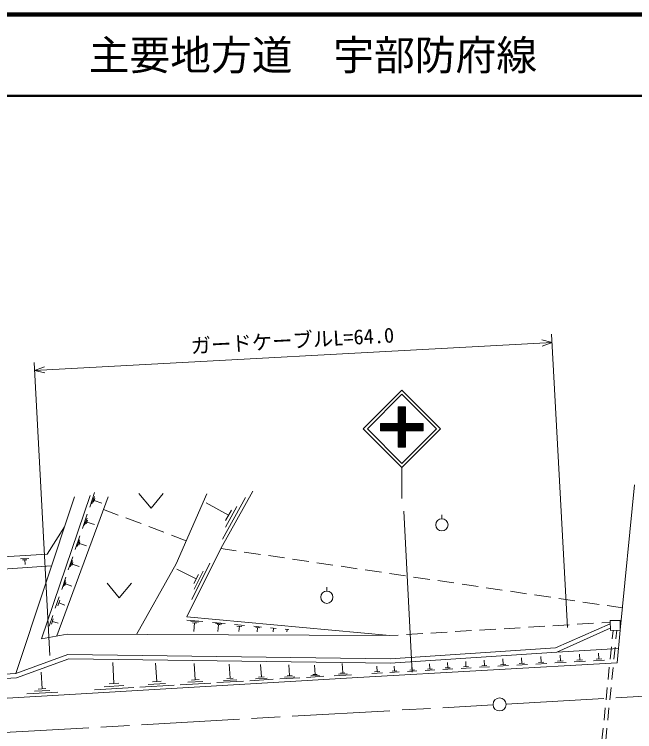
# Model space of a CAD drawing. Units: millimetres, scale not verified. Extents: x 40000 to 680000, y 20000 to 380000.
# Drawn here: x 207615 to 283705, y 292073 to 380000 of the extents above; entities that cross this region are included whole.
import ezdxf
from ezdxf.enums import TextEntityAlignment as Align

# ---------------------------------------------------------------- set-up
doc = ezdxf.new("R2010")
doc.units = ezdxf.units.MM
doc.header["$LTSCALE"] = 1000
doc.linetypes.add('CHAIN', pattern=[18.5, 12, -1.5, 3.5, -1.5])
for name, color, linetype, lineweight in [('M-BGD', 7, 'Continuous', 13), ('M-BMK', 2, 'CHAIN', 13), ('M-BMK-SRVR', 3, 'Continuous', 13), ('M-STR-HTXT', 7, 'Continuous', 13), ('M-STR-STRC', 7, 'Continuous', 13), ('M-TTL', 2, 'Continuous', 140), ('M-TTL-LINE', 7, 'Continuous', 50)]:
    doc.layers.add(name, color=color, linetype=linetype, lineweight=lineweight)
doc.layers.add('M-TTL-TXT', color=7, linetype='Continuous')
doc.styles.add('ＭＳ ゴシック', font='')
doc.styles.get('ＭＳ ゴシック').set_extended_font_data('MS Gothic')

msp = doc.modelspace()

# ---------------------------------------------------------------- linework, layer by layer
at = {"layer": 'M-BGD'}
for p, q in [((281935, 304498), (283681, 322320)), ((216857, 319605), (217463, 321386)), ((222886, 321280), (224386, 319480)), ((224386, 319480), (225886, 321280)), ((207784, 299185), (215008, 320875)), ((212841, 303801), (219137, 320869)), ((217127, 320010), (217430, 320901)), ((217321, 320192), (217473, 320637)), ((217397, 320415), (218348, 320092)), ((233881, 318604), (231164, 320112)), ((235974, 320774), (233146, 315679)), ((220360, 318628), (218561, 319308)), ((234927, 319689), (233513, 317142)), ((234234, 319240), (233527, 317967)), ((215957, 316959), (216563, 318741)), ((260064, 318170), (260064, 318670)), ((216227, 317364), (216530, 318255)), ((216422, 317547), (216573, 317992)), ((216498, 317769), (217448, 317446)), ((223166, 317568), (221295, 318275)), ((225972, 316508), (224102, 317215)), ((215081, 314382), (215652, 316063)), ((228707, 315475), (226908, 316155)), ((215336, 314764), (215622, 315605)), ((215519, 314936), (215662, 315356)), ((215591, 315146), (216487, 314842)), ((234826, 314237), (232956, 314513)), ((237794, 313800), (235816, 314091)), ((208366, 313241), (209403, 313303)), ((208634, 313118), (209152, 313150)), ((208893, 313134), (208926, 312581)), ((214237, 311900), (214775, 313484)), ((214477, 312260), (214746, 313052)), ((240762, 313362), (238784, 313654)), ((243730, 312924), (241751, 313216)), ((175442, 309781), (212190, 312414)), ((214650, 312422), (214785, 312818)), ((214717, 312620), (215562, 312333)), ((231615, 312722), (229405, 308292)), ((246698, 312487), (244719, 312779)), ((249666, 312049), (247687, 312341)), ((229919, 310802), (227557, 311980)), ((230195, 311355), (229643, 310248)), ((230767, 311762), (229662, 309547)), ((252634, 311612), (250655, 311903)), ((255602, 311174), (253623, 311466)), ((213424, 309511), (213931, 311001)), ((213650, 309849), (213904, 310594)), ((258570, 310737), (256591, 311028)), ((261538, 310299), (259559, 310591)), ((213813, 310002), (213940, 310374)), ((213876, 310188), (214671, 309918)), ((218988, 310259), (220488, 308459)), ((220488, 308459), (221988, 310259)), ((245951, 309299), (245951, 309799)), ((264505, 309861), (262527, 310153)), ((267473, 309424), (265495, 309716)), ((270441, 308986), (268463, 309278)), ((273409, 308549), (271431, 308840)), ((212642, 307209), (213118, 308609)), ((212947, 307496), (213185, 308196)), ((213066, 307846), (213813, 307592)), ((276377, 308111), (274399, 308403)), ((279345, 307674), (277366, 307965)), ((282205, 307252), (280334, 307528)), ((211888, 304993), (212335, 306306)), ((212175, 305262), (212398, 305918)), ((212286, 305590), (212987, 305352)), ((228776, 305743), (230721, 305563)), ((229250, 305568), (230223, 305479)), ((229481, 305416), (229968, 305371)), ((229725, 305394), (229629, 304356)), ((231910, 305454), (233469, 305310)), ((232291, 305314), (233070, 305242)), ((232476, 305192), (232865, 305156)), ((232671, 305174), (232594, 304343)), ((234633, 305203), (235855, 305091)), ((275671, 305178), (273674, 305058)), ((278665, 305358), (276669, 305238)), ((280713, 305481), (279663, 305418)), ((234923, 305012), (235535, 304956)), ((235229, 304984), (235169, 304332)), ((236997, 304986), (237928, 304900)), ((237218, 304840), (237684, 304797)), ((237451, 304819), (237405, 304322)), ((239050, 304797), (239728, 304734)), ((239389, 304765), (239347, 304314)), ((240833, 304632), (241291, 304590)), ((241062, 304611), (241034, 304306)), ((260698, 304277), (258701, 304157)), ((263692, 304457), (261696, 304337)), ((266687, 304637), (264690, 304517)), ((269681, 304817), (267685, 304697)), ((272676, 304998), (270680, 304878)), ((281051, 304490), (280946, 303448)), ((281511, 304494), (281405, 303440)), ((254709, 303916), (253659, 303853)), ((257703, 304096), (255707, 303976)), ((274140, 301823), (281716, 302249)), ((279329, 300984), (279287, 301712)), ((280846, 302453), (280697, 300961)), ((281305, 302445), (281155, 300952)), ((265274, 300164), (265236, 300837)), ((267564, 300299), (267524, 300987)), ((269882, 300436), (269841, 301140)), ((272229, 300575), (272187, 301294)), ((274943, 300734), (274256, 300694)), ((274600, 300714), (274558, 301446)), ((277309, 300869), (276624, 300830)), ((276966, 300849), (276925, 301579)), ((280022, 300842), (278657, 300763)), ((279670, 301004), (278988, 300965)), ((219835, 297978), (219684, 300545)), ((225079, 298211), (224945, 300473)), ((229807, 298422), (229689, 300409)), ((234069, 298612), (233967, 300351)), ((237912, 298783), (237823, 300298)), ((241377, 298937), (241299, 300251)), ((244500, 299077), (244434, 300209)), ((247904, 299278), (247837, 300410)), ((252122, 299413), (252083, 300105)), ((254248, 299512), (254213, 300112)), ((256398, 299639), (256363, 300254)), ((258576, 299768), (258540, 300397)), ((261083, 299915), (260479, 299881)), ((260781, 299898), (260744, 300542)), ((263640, 299901), (262406, 299830)), ((263322, 300048), (262705, 300012)), ((263014, 300030), (262976, 300688)), ((265915, 300032), (264653, 299959)), ((265590, 300182), (264959, 300145)), ((268219, 300164), (266928, 300090)), ((267886, 300317), (267241, 300280)), ((270552, 300298), (269232, 300222)), ((270212, 300455), (269552, 300417)), ((272913, 300433), (271565, 300356)), ((272566, 300594), (271891, 300555)), ((275297, 300570), (273924, 300491)), ((277661, 300706), (276293, 300628)), ((280597, 299966), (280447, 298473)), ((281055, 299957), (280906, 298465)), ((211016, 297327), (210898, 299366)), ((241685, 298956), (241069, 298919)), ((245040, 298966), (243978, 298904)), ((244766, 299092), (244235, 299061)), ((248982, 299058), (246859, 298932)), ((248443, 299168), (247381, 299105)), ((248169, 299294), (247638, 299262)), ((252781, 299277), (251484, 299203)), ((252447, 299431), (251798, 299394)), ((254819, 299394), (253694, 299330)), ((254529, 299528), (253966, 299496)), ((256983, 299518), (255831, 299452)), ((256686, 299656), (256110, 299622)), ((259175, 299644), (257995, 299577)), ((258871, 299785), (258281, 299751)), ((261394, 299772), (260187, 299702)), ((225609, 298243), (224549, 298180)), ((230753, 298229), (228890, 298119)), ((230273, 298449), (229341, 298394)), ((235725, 298274), (232465, 298081)), ((234897, 298443), (233267, 298346)), ((234477, 298636), (233662, 298588)), ((239355, 298488), (236514, 298320)), ((238634, 298636), (237213, 298552)), ((238267, 298804), (237557, 298762)), ((242628, 298682), (240165, 298536)), ((242002, 298810), (240771, 298737)), ((245579, 298856), (243456, 298731)), ((211494, 297355), (210538, 297300)), ((222280, 297478), (217467, 297194)), ((221058, 297728), (218651, 297586)), ((220437, 298013), (219234, 297942)), ((227233, 297771), (222992, 297520)), ((226156, 297991), (224036, 297866)), ((231699, 298035), (227974, 297815)), ((280347, 297478), (280197, 295986)), ((280806, 297470), (280656, 295977)), ((212957, 296929), (209134, 296707)), ((211986, 297128), (210075, 297017)), ((280098, 294991), (279948, 293498)), ((280556, 294982), (280406, 293490)), ((279848, 292503), (279698, 291011)), ((280307, 292495), (280157, 291002))]:
    msp.add_line(p, q, dxfattribs=at)
for points in [[(253659, 303853), (214087, 304025), (210944, 303460), (216912, 321010)], [(222598, 303988), (227471, 312641), (231214, 321222)], [(236864, 321552), (232956, 314513), (228780, 306144), (253659, 303853)], [(174546, 311600), (211637, 313839), (213778, 317182)], [(169840, 303420), (177600, 297420), (207784, 299185), (214197, 301538), (253716, 301002), (274014, 302336), (280714, 305309)], [(168297, 293938), (214426, 296613), (249750, 298702), (281549, 300529), (281935, 304498)], [(169500, 303026), (177436, 296889), (207891, 298671), (214286, 301017), (253730, 300481), (274140, 301823), (280719, 304743)]]:
    msp.add_lwpolyline(points, dxfattribs=at)
msp.add_lwpolyline([(281925, 305701), (280711, 305691), (280721, 304487), (281935, 304498)], close=True, dxfattribs=at)
for centre in [(260064, 317420), (245951, 308549)]:
    msp.add_circle(centre, 750, dxfattribs=at)
at = {"layer": 'M-BMK'}
for p, q in [((267937, 295451), (316458, 298263)), ((167821, 289791), (266340, 295359))]:
    msp.add_line(p, q, dxfattribs=at)
at = {"layer": 'M-BMK-SRVR'}
msp.add_circle((267138, 295405), 800, dxfattribs=at)
at = {"layer": 'M-STR-HTXT'}
for p, q in [((275463, 304830), (273518, 340777)), ((210085, 336344), (273572, 339779)), ((273572, 339779), (272303, 340086)), ((273572, 339779), (272344, 339337)), ((211976, 301395), (210031, 337342)), ((210085, 336344), (211313, 336786)), ((210085, 336344), (211354, 336037))]:
    msp.add_line(p, q, dxfattribs=at)
at = {"layer": 'M-STR-STRC'}
for p, q in [((250423, 329191), (255161, 333928)), ((250918, 329191), (255161, 333433)), ((255161, 333928), (259898, 329191)), ((255161, 333433), (259403, 329191)), ((254702, 331894), (255602, 331894)), ((254702, 331894), (254702, 329861)), ((254702, 331845), (254750, 331894)), ((254702, 331704), (254891, 331894)), ((254702, 331563), (255033, 331894)), ((254702, 331421), (255174, 331894)), ((254702, 331280), (255316, 331894)), ((254702, 331138), (255457, 331894)), ((254702, 330997), (255598, 331894)), ((255602, 330937), (254702, 331837)), ((254702, 330855), (255602, 331755)), ((255602, 330795), (254702, 331695)), ((254702, 330714), (255602, 331614)), ((255602, 330654), (254702, 331554)), ((255602, 331078), (254786, 331894)), ((255602, 331219), (254928, 331894)), ((255602, 331361), (255069, 331894)), ((255602, 331502), (255210, 331894)), ((255602, 331644), (255352, 331894)), ((255602, 331785), (255493, 331894)), ((255602, 331894), (255602, 329861)), ((253939, 328961), (255602, 330624)), ((254702, 330573), (255602, 331473)), ((255602, 330512), (254702, 331412)), ((254702, 330431), (255602, 331331)), ((255602, 330371), (254702, 331271)), ((254702, 330290), (255602, 331190)), ((255602, 330229), (254702, 331129)), ((254702, 330148), (255602, 331048)), ((255602, 330088), (254702, 330988)), ((254702, 330007), (255602, 330907)), ((255602, 329947), (254702, 330847)), ((254702, 329865), (255602, 330765)), ((256446, 328961), (254702, 330705)), ((254702, 329861), (252540, 329861)), ((252540, 329861), (252540, 328961)), ((252540, 329825), (252576, 329861)), ((252540, 329684), (252717, 329861)), ((252540, 329542), (252859, 329861)), ((252540, 329401), (253000, 329861)), ((252540, 329259), (253142, 329861)), ((252540, 329118), (253283, 329861)), ((252540, 328977), (253425, 329861)), ((253335, 328961), (252540, 329756)), ((253476, 328961), (252576, 329861)), ((252666, 328961), (253566, 329861)), ((253617, 328961), (252717, 329861)), ((252807, 328961), (253707, 329861)), ((253759, 328961), (252859, 329861)), ((252949, 328961), (253849, 329861)), ((253900, 328961), (253000, 329861)), ((253090, 328961), (253990, 329861)), ((254042, 328961), (253142, 329861)), ((253232, 328961), (254132, 329861)), ((254183, 328961), (253283, 329861)), ((253373, 328961), (254273, 329861)), ((254325, 328961), (253425, 329861)), ((253514, 328961), (254414, 329861)), ((254466, 328961), (253566, 329861)), ((253656, 328961), (254556, 329861)), ((254607, 328961), (253707, 329861)), ((253797, 328961), (254697, 329861)), ((255602, 328108), (253849, 329861)), ((255602, 328250), (253990, 329861)), ((254080, 328961), (255602, 330483)), ((255602, 328391), (254132, 329861)), ((254222, 328961), (255602, 330341)), ((255602, 328532), (254273, 329861)), ((254363, 328961), (255602, 330200)), ((255602, 328674), (254414, 329861)), ((254504, 328961), (255602, 330058)), ((255602, 328815), (254556, 329861)), ((254646, 328961), (255602, 329917)), ((255602, 328957), (254697, 329861)), ((256304, 328961), (254702, 330564)), ((256163, 328961), (254702, 330422)), ((256022, 328961), (254702, 330281)), ((255880, 328961), (254702, 330140)), ((255739, 328961), (254702, 329998)), ((254702, 328876), (255687, 329861)), ((254702, 328734), (255829, 329861)), ((254702, 328593), (255970, 329861)), ((254702, 328451), (256112, 329861)), ((254702, 328310), (256253, 329861)), ((254702, 328168), (256394, 329861)), ((255636, 328961), (256536, 329861)), ((256587, 328961), (255687, 329861)), ((255777, 328961), (256677, 329861)), ((256729, 328961), (255829, 329861)), ((255919, 328961), (256819, 329861)), ((256870, 328961), (255970, 329861)), ((256060, 328961), (256960, 329861)), ((257012, 328961), (256112, 329861)), ((256201, 328961), (257101, 329861)), ((257153, 328961), (256253, 329861)), ((256343, 328961), (257243, 329861)), ((257294, 328961), (256394, 329861)), ((256484, 328961), (257384, 329861)), ((257436, 328961), (256536, 329861)), ((256626, 328961), (257526, 329861)), ((257577, 328961), (256677, 329861)), ((256767, 328961), (257667, 329861)), ((257719, 328961), (256819, 329861)), ((256909, 328961), (257763, 329816)), ((257763, 329058), (256960, 329861)), ((257763, 329199), (257101, 329861)), ((257763, 329341), (257243, 329861)), ((257763, 329482), (257384, 329861)), ((257763, 329623), (257526, 329861)), ((257763, 329765), (257667, 329861)), ((250423, 329191), (255161, 324453)), ((250918, 329191), (255161, 324948)), ((253193, 328961), (252540, 329614)), ((253052, 328961), (252540, 329473)), ((252910, 328961), (252540, 329331)), ((252769, 328961), (252540, 329190)), ((252627, 328961), (252540, 329048)), ((252540, 328961), (254702, 328961)), ((254702, 328961), (254702, 326929)), ((254702, 328027), (255602, 328927)), ((255602, 327967), (254702, 328867)), ((255161, 324948), (259403, 329191)), ((255161, 324453), (259898, 329191)), ((255602, 328961), (255602, 326929)), ((257050, 328961), (257763, 329674)), ((257191, 328961), (257763, 329533)), ((257333, 328961), (257763, 329392)), ((257474, 328961), (257763, 329250)), ((257616, 328961), (257763, 329109)), ((257757, 328961), (257763, 328967)), ((254702, 327886), (255602, 328786)), ((255602, 327825), (254702, 328725)), ((254702, 327744), (255602, 328644)), ((255602, 327684), (254702, 328584)), ((254702, 327603), (255602, 328503)), ((255602, 327542), (254702, 328442)), ((254702, 327461), (255602, 328361)), ((255602, 327401), (254702, 328301)), ((254702, 327320), (255602, 328220)), ((255602, 327260), (254702, 328160)), ((254702, 327178), (255602, 328078)), ((255602, 327118), (254702, 328018)), ((254702, 327037), (255602, 327937)), ((255602, 326977), (254702, 327877)), ((255509, 326929), (254702, 327735)), ((255367, 326929), (254702, 327594)), ((255226, 326929), (254702, 327453)), ((255084, 326929), (254702, 327311)), ((254943, 326929), (254702, 327170)), ((254735, 326929), (255602, 327796)), ((254876, 326929), (255602, 327654)), ((255017, 326929), (255602, 327513)), ((255159, 326929), (255602, 327371)), ((255300, 326929), (255602, 327230)), ((255442, 326929), (255602, 327089)), ((254801, 326929), (254702, 327028)), ((254702, 326929), (255602, 326929)), ((255583, 326929), (255602, 326947)), ((255161, 324453), (255161, 320665)), ((255398, 319086), (256424, 299345))]:
    msp.add_line(p, q, dxfattribs=at)
msp.add_lwpolyline([(255602, 329861), (257763, 329861), (257763, 328961), (255602, 328961)], dxfattribs=at)
at = {"layer": 'M-TTL'}
msp.add_line((680000, 380000), (40000, 380000), dxfattribs=at)
at = {"layer": 'M-TTL-LINE'}
msp.add_line((40000, 370000), (680000, 370000), dxfattribs=at)

# ---------------------------------------------------------------- texts
at = {"layer": 'M-STR-HTXT', "style": 'ＭＳ ゴシック'}
msp.add_text('ガードケーブルL=64.0', height=1833, rotation=3.097, dxfattribs=at).set_placement((241801, 338560), align=Align.BOTTOM_CENTER)
at = {"layer": 'M-TTL-TXT', "style": 'ＭＳ ゴシック'}
msp.add_text('主要地方道\u3000宇部防府線', height=3666, dxfattribs=at).set_placement((216734, 375000), align=Align.MIDDLE_LEFT)

doc.saveas('drawing.dxf')
